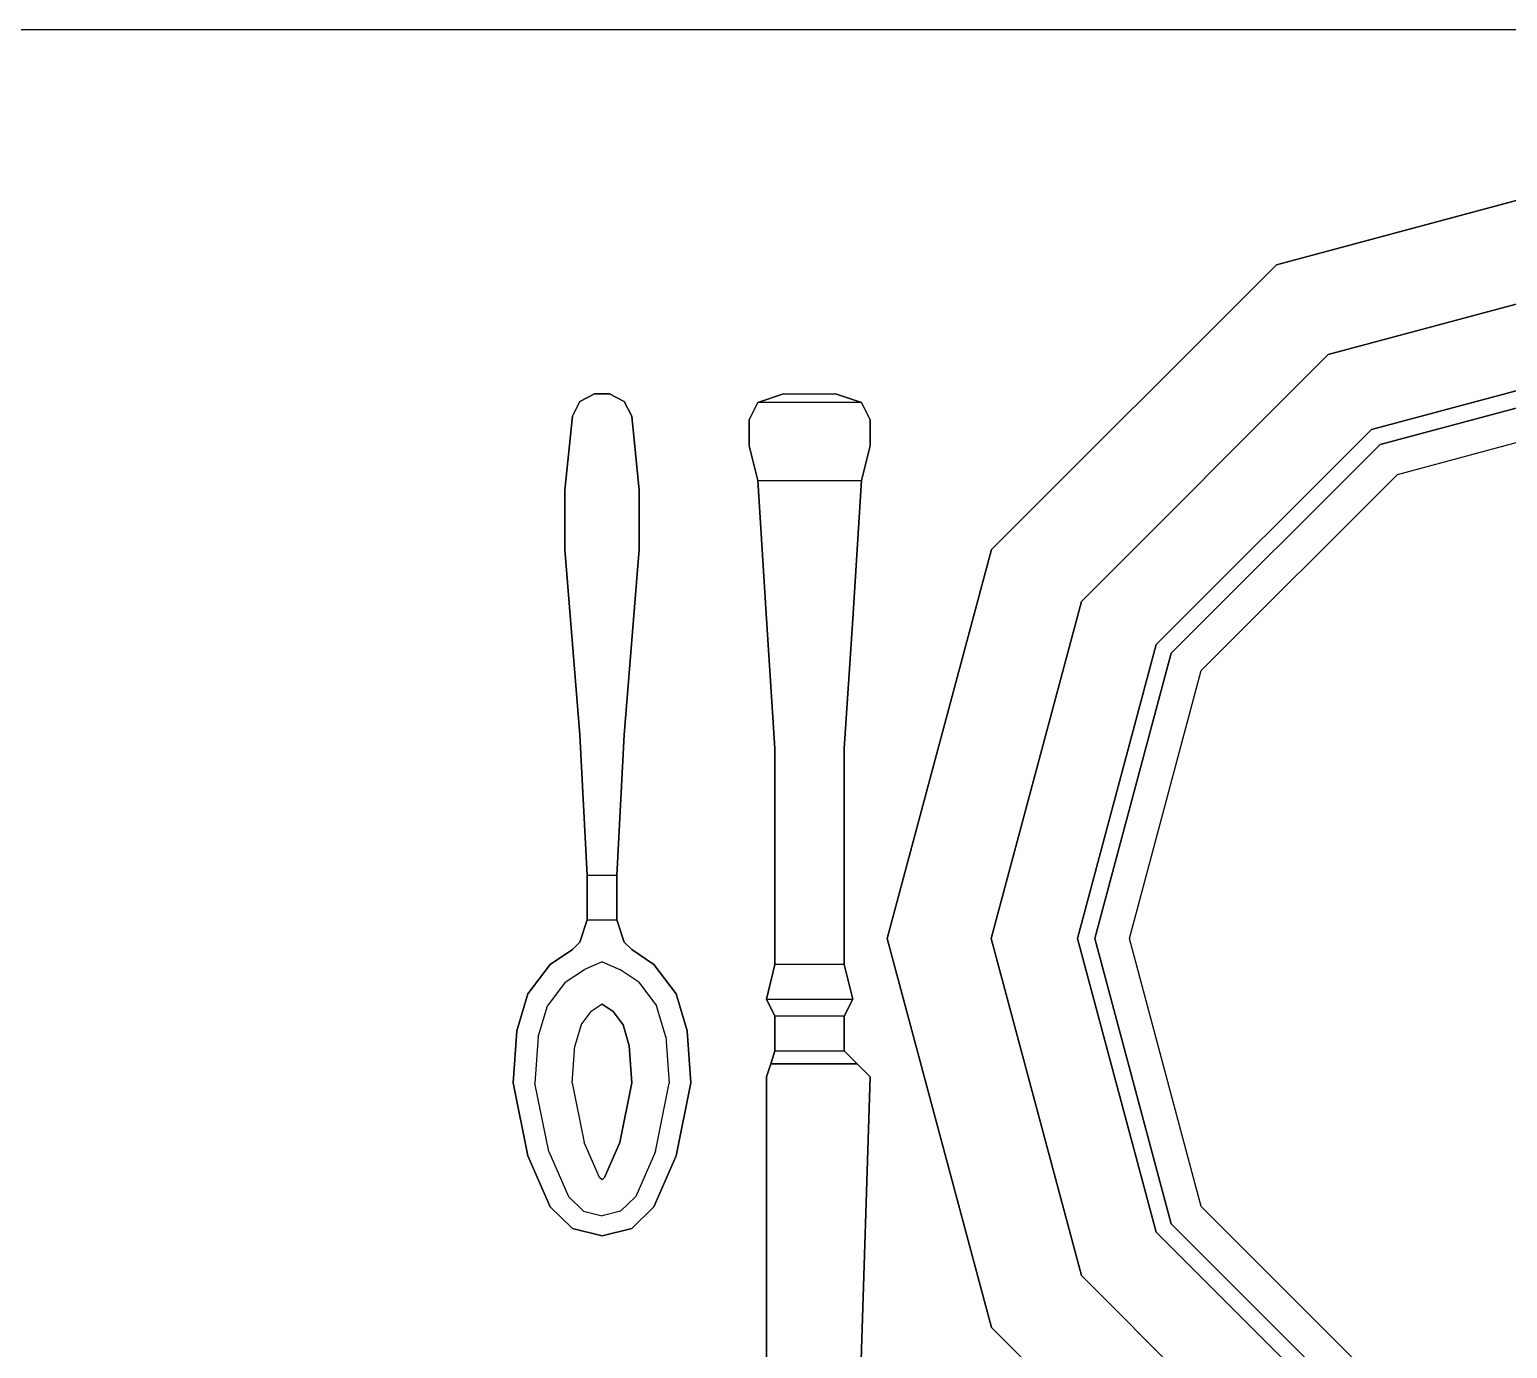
# Model space of a CAD drawing. Extents: x 15.9 to 33.1, y 12.3 to 21.3.
# Drawn here: x 23.0694 to 23.3325, y 14.5061 to 14.741 of the extents above; entities that cross this region are included whole.
import ezdxf

# ---------------------------------------------------------------- set-up
doc = ezdxf.new("R2010")
doc.units = 0
doc.header["$LTSCALE"] = 0.5
doc.header["$MEASUREMENT"] = 0
doc.layers.get('0').update_dxf_attribs({"linetype": 'CONTINUOUS'})

# ---------------------------------------------------------------- blocks, each defined once
blk = doc.blocks.new('A$C403C54AD')
blk.add_line((0.83575, 1.53256, -0.0006), (1.99923, 1.53256, -0.0006))
at = {"linetype": 'ByBlock', "invisible_edges": 5}
for points in [[(1.72651, 1.50922, -0.02349), (1.72651, 1.49075, -0.02349), (1.66648, 1.47466, -0.02349), (1.65725, 1.49066, -0.02349)], [(1.72651, 1.47535, -0.03734), (1.72651, 1.50922, -0.02811), (1.65725, 1.49066, -0.02811), (1.67418, 1.46133, -0.03734)], [(1.65725, 1.49066, -0.02349), (1.66648, 1.47466, -0.02349), (1.62254, 1.43072, -0.02349), (1.60654, 1.43995, -0.02349)], [(1.67418, 1.46133, -0.03734), (1.65725, 1.49066, -0.02811), (1.60654, 1.43995, -0.02811), (1.63587, 1.42302, -0.03734)], [(1.72651, 1.49075, -0.02349), (1.72651, 1.47228, -0.02965), (1.67572, 1.45867, -0.02965), (1.66648, 1.47466, -0.02349)], [(1.66648, 1.47466, -0.02349), (1.67572, 1.45867, -0.02965), (1.63853, 1.42148, -0.02965), (1.62254, 1.43072, -0.02349)], [(1.72651, 1.46612, -0.04658), (1.72651, 1.47535, -0.03734), (1.67418, 1.46133, -0.03734), (1.6788, 1.45333, -0.04658)], [(1.72651, 1.47228, -0.02965), (1.72651, 1.37069, -0.02965), (1.72651, 1.37069, -0.02965), (1.67572, 1.45867, -0.02965)], [(1.6788, 1.45333, -0.04658), (1.67418, 1.46133, -0.03734), (1.63587, 1.42302, -0.03734), (1.64387, 1.4184, -0.04658)], [(1.67572, 1.45867, -0.02965), (1.72651, 1.37069, -0.02965), (1.72651, 1.37069, -0.02965), (1.63853, 1.42148, -0.02965)], [(1.60654, 1.43995, -0.02349), (1.62254, 1.43072, -0.02349), (1.60645, 1.37069, -0.02349), (1.58798, 1.37069, -0.02349)], [(1.63587, 1.42302, -0.03734), (1.60654, 1.43995, -0.02811), (1.58798, 1.37069, -0.02811), (1.62185, 1.37069, -0.03734)], [(1.62254, 1.43072, -0.02349), (1.63853, 1.42148, -0.02965), (1.62492, 1.37069, -0.02965), (1.60645, 1.37069, -0.02349)], [(1.64387, 1.4184, -0.04658), (1.63587, 1.42302, -0.03734), (1.62185, 1.37069, -0.03734), (1.63108, 1.37069, -0.04658)], [(1.63853, 1.42148, -0.02965), (1.72651, 1.37069, -0.02965), (1.72651, 1.37069, -0.02965), (1.62492, 1.37069, -0.02965)], [(1.58798, 1.37069, -0.02349), (1.60645, 1.37069, -0.02349), (1.62254, 1.31066, -0.02349), (1.60654, 1.30143, -0.02349)], [(1.62185, 1.37069, -0.03734), (1.58798, 1.37069, -0.02811), (1.60654, 1.30143, -0.02811), (1.63587, 1.31836, -0.03734)], [(1.60645, 1.37069, -0.02349), (1.62492, 1.37069, -0.02965), (1.63853, 1.3199, -0.02965), (1.62254, 1.31066, -0.02349)], [(1.63108, 1.37069, -0.04658), (1.62185, 1.37069, -0.03734), (1.63587, 1.31836, -0.03734), (1.64387, 1.32297, -0.04658)], [(1.62492, 1.37069, -0.02965), (1.72651, 1.37069, -0.02965), (1.72651, 1.37069, -0.02965), (1.63853, 1.3199, -0.02965)], [(1.63853, 1.3199, -0.02965), (1.72651, 1.37069, -0.02965), (1.72651, 1.37069, -0.02965), (1.67572, 1.28271, -0.02965)], [(1.67572, 1.28271, -0.02965), (1.72651, 1.37069, -0.02965), (1.72651, 1.37069, -0.02965), (1.72651, 1.2691, -0.02965)], [(1.64387, 1.32297, -0.04658), (1.63587, 1.31836, -0.03734), (1.67418, 1.28005, -0.03734), (1.6788, 1.28804, -0.04658)], [(1.63587, 1.31836, -0.03734), (1.60654, 1.30143, -0.02811), (1.65725, 1.25072, -0.02811), (1.67418, 1.28005, -0.03734)], [(1.62254, 1.31066, -0.02349), (1.63853, 1.3199, -0.02965), (1.67572, 1.28271, -0.02965), (1.66648, 1.26672, -0.02349)], [(1.60654, 1.30143, -0.02349), (1.62254, 1.31066, -0.02349), (1.66648, 1.26672, -0.02349), (1.65725, 1.25072, -0.02349)]]:
    blk.add_3dface(points, dxfattribs=at)
at = {"linetype": 'ByBlock'}
for points in [[(1.72651, 1.50922, -0.02811), (1.72651, 1.50922, -0.02349), (1.65725, 1.49066, -0.02349), (1.65725, 1.49066, -0.02811)], [(1.65725, 1.49066, -0.02811), (1.65725, 1.49066, -0.02349), (1.60654, 1.43995, -0.02349), (1.60654, 1.43995, -0.02811)], [(1.60654, 1.43995, -0.02811), (1.60654, 1.43995, -0.02349), (1.58798, 1.37069, -0.02349), (1.58798, 1.37069, -0.02811)], [(1.58798, 1.37069, -0.02811), (1.58798, 1.37069, -0.02349), (1.60654, 1.30143, -0.02349), (1.60654, 1.30143, -0.02811)], [(1.60654, 1.30143, -0.02811), (1.60654, 1.30143, -0.02349), (1.65725, 1.25072, -0.02349), (1.65725, 1.25072, -0.02811)]]:
    blk.add_3dface(points, dxfattribs=at)
for points, invisible_edges in [([(1.53323, 1.46634, -0.04237), (1.54115, 1.46634, -0.04237), (1.54247, 1.4637, -0.04257), (1.53191, 1.4637, -0.04257)], 5), ([(1.53323, 1.46634, -0.04634), (1.54115, 1.46634, -0.04634), (1.54247, 1.4637, -0.04655), (1.53191, 1.4637, -0.04655)], 5), ([(1.53851, 1.46766, -0.04251), (1.53587, 1.46766, -0.04251), (1.53323, 1.46634, -0.04237), (1.54115, 1.46634, -0.04237)], 4), ([(1.53851, 1.46766, -0.04605), (1.53587, 1.46766, -0.04605), (1.53323, 1.46634, -0.04634), (1.54115, 1.46634, -0.04634)], 4), ([(1.56336, 1.46304, -0.03581), (1.58491, 1.46304, -0.03581), (1.58337, 1.46612, -0.03734), (1.5649, 1.46612, -0.03734)], 1), ([(1.56336, 1.46304, -0.04504), (1.58491, 1.46304, -0.04504), (1.58337, 1.46612, -0.0435), (1.5649, 1.46612, -0.0435)], 1), ([(1.54247, 1.4637, -0.04257), (1.53191, 1.4637, -0.04257), (1.53059, 1.45051, -0.0426), (1.54379, 1.45051, -0.0426)], 5), ([(1.54247, 1.4637, -0.04655), (1.53191, 1.4637, -0.04655), (1.53059, 1.45051, -0.04658), (1.54379, 1.45051, -0.04658)], 5), ([(1.58491, 1.45842, -0.03427), (1.56336, 1.45842, -0.03427), (1.56336, 1.46304, -0.03581), (1.58491, 1.46304, -0.03581)], 5), ([(1.58491, 1.45842, -0.04658), (1.56336, 1.45842, -0.04658), (1.56336, 1.46304, -0.04504), (1.58491, 1.46304, -0.04504)], 5), ([(1.5649, 1.45227, -0.03581), (1.58337, 1.45227, -0.03581), (1.58491, 1.45842, -0.03427), (1.56336, 1.45842, -0.03427)], 4), ([(1.5649, 1.45227, -0.04504), (1.58337, 1.45227, -0.04504), (1.58491, 1.45842, -0.04658), (1.56336, 1.45842, -0.04658)], 4), ([(1.53059, 1.45051, -0.0426), (1.54379, 1.45051, -0.0426), (1.54379, 1.43995, -0.04232), (1.53059, 1.43995, -0.04232)], 5), ([(1.53059, 1.45051, -0.04658), (1.54379, 1.45051, -0.04658), (1.54379, 1.43995, -0.0463), (1.53059, 1.43995, -0.0463)], 5), ([(1.58183, 1.42764, -0.03427), (1.56644, 1.42764, -0.03427), (1.5649, 1.45227, -0.03581), (1.58337, 1.45227, -0.03581)], 1), ([(1.58183, 1.42764, -0.04658), (1.56644, 1.42764, -0.04658), (1.5649, 1.45227, -0.04504), (1.58337, 1.45227, -0.04504)], 1), ([(1.54379, 1.43995, -0.0463), (1.53059, 1.43995, -0.0463), (1.53323, 1.40697, -0.04292), (1.54115, 1.40697, -0.04292)], 5), ([(1.53059, 1.43995, -0.0463), (1.53059, 1.43995, -0.04232), (1.53323, 1.40697, -0.04028), (1.53323, 1.40697, -0.04292)], 4), ([(1.54379, 1.43995, -0.04232), (1.53059, 1.43995, -0.04232), (1.53323, 1.40697, -0.04028), (1.54115, 1.40697, -0.04028)], 5), ([(1.54115, 1.40697, -0.04292), (1.54115, 1.40697, -0.04028), (1.54379, 1.43995, -0.04232), (1.54379, 1.43995, -0.0463)], 1), ([(1.56797, 1.40455, -0.03427), (1.58029, 1.40455, -0.03427), (1.58183, 1.42764, -0.03427), (1.56644, 1.42764, -0.03427)], 5), ([(1.56797, 1.40455, -0.04658), (1.58029, 1.40455, -0.04658), (1.58183, 1.42764, -0.04658), (1.56644, 1.42764, -0.04658)], 5), ([(1.53323, 1.40697, -0.04028), (1.54115, 1.40697, -0.04028), (1.53983, 1.3819, -0.03779), (1.53455, 1.3819, -0.03779)], 1), ([(1.53323, 1.40697, -0.04028), (1.53323, 1.40697, -0.04292), (1.53455, 1.3819, -0.04001), (1.53455, 1.3819, -0.03779)], 5), ([(1.53323, 1.40697, -0.04292), (1.54115, 1.40697, -0.04292), (1.53983, 1.3819, -0.04001), (1.53455, 1.3819, -0.04001)], 1), ([(1.53983, 1.3819, -0.03779), (1.53983, 1.3819, -0.04001), (1.54115, 1.40697, -0.04292), (1.54115, 1.40697, -0.04028)], 5), ([(1.58029, 1.36607, -0.03581), (1.56797, 1.36607, -0.03581), (1.56797, 1.40455, -0.03427), (1.58029, 1.40455, -0.03427)], 4), ([(1.58029, 1.36607, -0.04504), (1.56797, 1.36607, -0.04504), (1.56797, 1.40455, -0.04658), (1.58029, 1.40455, -0.04658)], 4), ([(1.53455, 1.3819, -0.04001), (1.53455, 1.3819, -0.03779), (1.53455, 1.37399, -0.03842), (1.53455, 1.37399, -0.04064)], 5), ([(1.53983, 1.37399, -0.04064), (1.53983, 1.37399, -0.03842), (1.53983, 1.3819, -0.03779), (1.53983, 1.3819, -0.04001)], 5), ([(1.53455, 1.37399, -0.03842), (1.53983, 1.37399, -0.03842), (1.54115, 1.37003, -0.04027), (1.53323, 1.37003, -0.04027)], 4), ([(1.53455, 1.37399, -0.03842), (1.53455, 1.37399, -0.04064), (1.53323, 1.37003, -0.04236), (1.53323, 1.37003, -0.04027)], 5), ([(1.53455, 1.37399, -0.04064), (1.53983, 1.37399, -0.04064), (1.54115, 1.37003, -0.04236), (1.53323, 1.37003, -0.04236)], 4), ([(1.53983, 1.37399, -0.04064), (1.53983, 1.37399, -0.03842), (1.54115, 1.37003, -0.04027), (1.54115, 1.37003, -0.04236)], 5), ([(1.53405, 1.36518, -0.04424), (1.53191, 1.3687, -0.04315), (1.52796, 1.36608, -0.04195), (1.53064, 1.36289, -0.04423)], 5), ([(1.53405, 1.36518, -0.04292), (1.53191, 1.3687, -0.041), (1.52796, 1.36608, -0.04063), (1.53064, 1.36289, -0.04291)], 5), ([(1.54115, 1.37003, -0.04027), (1.53323, 1.37003, -0.04027), (1.53191, 1.3687, -0.041), (1.54247, 1.3687, -0.041)], 5), ([(1.54115, 1.37003, -0.04236), (1.53323, 1.37003, -0.04236), (1.53191, 1.3687, -0.04315), (1.54247, 1.3687, -0.04315)], 5), ([(1.53323, 1.37003, -0.04236), (1.53323, 1.37003, -0.04027), (1.53191, 1.3687, -0.041), (1.53191, 1.3687, -0.04315)], 1), ([(1.53191, 1.3687, -0.04315), (1.53719, 1.3687, -0.04315), (1.53719, 1.36654, -0.04406), (1.53405, 1.36518, -0.04424)], 11), ([(1.53191, 1.3687, -0.041), (1.53719, 1.3687, -0.041), (1.53719, 1.36654, -0.04274), (1.53405, 1.36518, -0.04292)], 11), ([(1.54247, 1.3687, -0.04315), (1.53719, 1.3687, -0.04315), (1.53719, 1.36654, -0.04406), (1.54033, 1.36518, -0.04424)], 11), ([(1.54247, 1.3687, -0.041), (1.53719, 1.3687, -0.041), (1.53719, 1.36654, -0.04274), (1.54033, 1.36518, -0.04292)], 11), ([(1.54033, 1.36518, -0.04292), (1.54247, 1.3687, -0.041), (1.54643, 1.36608, -0.04063), (1.54374, 1.36289, -0.04291)], 5), ([(1.54115, 1.37003, -0.04027), (1.54115, 1.37003, -0.04236), (1.54247, 1.3687, -0.04315), (1.54247, 1.3687, -0.041)], 1), ([(1.52796, 1.36608, -0.04195), (1.53064, 1.36289, -0.04423), (1.52749, 1.35867, -0.04406), (1.524, 1.36082, -0.04147)], 5), ([(1.52796, 1.36608, -0.04063), (1.53064, 1.36289, -0.04291), (1.52749, 1.35867, -0.04274), (1.524, 1.36082, -0.04015)], 5), ([(1.53405, 1.36518, -0.04424), (1.53719, 1.35902, -0.04627), (1.53719, 1.35902, -0.04627), (1.53719, 1.36654, -0.04406)], 5), ([(1.53405, 1.36518, -0.04292), (1.53719, 1.35902, -0.04495), (1.53719, 1.35902, -0.04495), (1.53719, 1.36654, -0.04274)], 5), ([(1.54033, 1.36518, -0.04424), (1.53719, 1.35902, -0.04627), (1.53719, 1.35902, -0.04627), (1.53719, 1.36654, -0.04406)], 5), ([(1.54033, 1.36518, -0.04292), (1.53719, 1.35902, -0.04495), (1.53719, 1.35902, -0.04495), (1.53719, 1.36654, -0.04274)], 5), ([(1.54643, 1.36608, -0.04195), (1.54374, 1.36289, -0.04423), (1.54689, 1.35867, -0.04406), (1.55038, 1.36082, -0.04147)], 5), ([(1.54643, 1.36608, -0.04063), (1.54374, 1.36289, -0.04291), (1.54689, 1.35867, -0.04274), (1.55038, 1.36082, -0.04015)], 5), ([(1.53523, 1.35767, -0.04647), (1.53064, 1.36289, -0.04423), (1.53405, 1.36518, -0.04424), (1.53719, 1.35902, -0.04627)], 5), ([(1.53523, 1.35767, -0.04515), (1.53064, 1.36289, -0.04291), (1.53405, 1.36518, -0.04292), (1.53719, 1.35902, -0.04495)], 5), ([(1.53915, 1.35767, -0.04647), (1.54374, 1.36289, -0.04423), (1.54033, 1.36518, -0.04424), (1.53719, 1.35902, -0.04627)], 5), ([(1.53915, 1.35767, -0.04515), (1.54374, 1.36289, -0.04291), (1.54033, 1.36518, -0.04292), (1.53719, 1.35902, -0.04495)], 5), ([(1.52749, 1.35867, -0.04274), (1.524, 1.36082, -0.04015), (1.52202, 1.35422, -0.03974), (1.52583, 1.35316, -0.04222)], 5), ([(1.52749, 1.35867, -0.04406), (1.524, 1.36082, -0.04147), (1.52202, 1.35422, -0.04106), (1.52583, 1.35316, -0.04354)], 5), ([(1.52749, 1.35867, -0.04406), (1.53346, 1.3553, -0.04638), (1.53523, 1.35767, -0.04647), (1.53064, 1.36289, -0.04423)], 5), ([(1.52749, 1.35867, -0.04274), (1.53346, 1.3553, -0.04506), (1.53523, 1.35767, -0.04515), (1.53064, 1.36289, -0.04291)], 5), ([(1.54689, 1.35867, -0.04406), (1.54092, 1.3553, -0.04638), (1.53915, 1.35767, -0.04647), (1.54374, 1.36289, -0.04423)], 5), ([(1.54689, 1.35867, -0.04274), (1.54092, 1.3553, -0.04506), (1.53915, 1.35767, -0.04515), (1.54374, 1.36289, -0.04291)], 5), ([(1.54689, 1.35867, -0.04274), (1.55038, 1.36082, -0.04015), (1.55236, 1.35422, -0.03974), (1.54855, 1.35316, -0.04222)], 5), ([(1.54689, 1.35867, -0.04406), (1.55038, 1.36082, -0.04147), (1.55236, 1.35422, -0.04106), (1.54855, 1.35316, -0.04354)], 5), ([(1.53234, 1.35158, -0.04614), (1.52583, 1.35316, -0.04354), (1.52749, 1.35867, -0.04406), (1.53346, 1.3553, -0.04638)], 5), ([(1.53234, 1.35158, -0.04482), (1.52583, 1.35316, -0.04222), (1.52749, 1.35867, -0.04274), (1.53346, 1.3553, -0.04506)], 5), ([(1.53523, 1.35767, -0.04647), (1.53915, 1.35767, -0.04647), (1.53719, 1.35902, -0.04627)], 1), ([(1.53523, 1.35767, -0.04515), (1.53915, 1.35767, -0.04515), (1.53719, 1.35902, -0.04495)], 1), ([(1.54204, 1.35158, -0.04482), (1.54855, 1.35316, -0.04222), (1.54689, 1.35867, -0.04274), (1.54092, 1.3553, -0.04506)], 5), ([(1.53234, 1.35158, -0.04614), (1.54204, 1.35158, -0.04614), (1.54092, 1.3553, -0.04638), (1.53346, 1.3553, -0.04638)], 5), ([(1.53234, 1.35158, -0.04482), (1.54204, 1.35158, -0.04482), (1.54092, 1.3553, -0.04506), (1.53346, 1.3553, -0.04506)], 5), ([(1.54092, 1.3553, -0.04638), (1.53346, 1.3553, -0.04638), (1.53523, 1.35767, -0.04647), (1.53915, 1.35767, -0.04647)], 5), ([(1.54092, 1.3553, -0.04506), (1.53346, 1.3553, -0.04506), (1.53523, 1.35767, -0.04515), (1.53915, 1.35767, -0.04515)], 5), ([(1.56797, 1.35684, -0.04504), (1.56797, 1.35684, -0.03581), (1.56797, 1.35068, -0.03581), (1.56797, 1.35068, -0.04504)], 4), ([(1.58029, 1.35068, -0.04504), (1.58029, 1.35068, -0.03581), (1.58029, 1.35684, -0.03581), (1.58029, 1.35684, -0.04504)], 1), ([(1.52202, 1.35422, -0.03974), (1.52583, 1.35316, -0.04222), (1.52524, 1.34491, -0.04133), (1.52136, 1.34501, -0.03888)], 5), ([(1.52202, 1.35422, -0.04106), (1.52583, 1.35316, -0.04354), (1.52524, 1.34491, -0.04265), (1.52136, 1.34501, -0.0402)], 5), ([(1.52524, 1.34491, -0.04265), (1.53187, 1.34497, -0.0452), (1.53234, 1.35158, -0.04614), (1.52583, 1.35316, -0.04354)], 5), ([(1.52524, 1.34491, -0.04133), (1.53187, 1.34497, -0.04388), (1.53234, 1.35158, -0.04482), (1.52583, 1.35316, -0.04222)], 5), ([(1.54914, 1.34491, -0.04265), (1.54252, 1.34497, -0.0452), (1.54204, 1.35158, -0.04614), (1.54855, 1.35316, -0.04354)], 5), ([(1.54914, 1.34491, -0.04133), (1.54252, 1.34497, -0.04388), (1.54204, 1.35158, -0.04482), (1.54855, 1.35316, -0.04222)], 5), ([(1.55236, 1.35422, -0.03974), (1.54855, 1.35316, -0.04222), (1.54914, 1.34491, -0.04133), (1.55302, 1.34501, -0.03888)], 5), ([(1.55236, 1.35422, -0.04106), (1.54855, 1.35316, -0.04354), (1.54914, 1.34491, -0.04265), (1.55302, 1.34501, -0.0402)], 5), ([(1.54252, 1.34497, -0.0452), (1.53187, 1.34497, -0.0452), (1.53234, 1.35158, -0.04614), (1.54204, 1.35158, -0.04614)], 5), ([(1.54252, 1.34497, -0.04388), (1.53187, 1.34497, -0.04388), (1.53234, 1.35158, -0.04482), (1.54204, 1.35158, -0.04482)], 5), ([(1.56797, 1.35068, -0.03581), (1.56797, 1.35068, -0.04504), (1.56721, 1.34837, -0.04196), (1.56721, 1.34837, -0.03888)], 5), ([(1.5826, 1.34837, -0.03888), (1.5826, 1.34837, -0.04196), (1.58029, 1.35068, -0.04504), (1.58029, 1.35068, -0.03581)], 5), ([(1.58491, 1.34606, -0.03965), (1.56644, 1.34606, -0.03965), (1.56721, 1.34837, -0.03888), (1.5826, 1.34837, -0.03888)], 1), ([(1.58491, 1.34606, -0.04119), (1.56644, 1.34606, -0.04119), (1.56721, 1.34837, -0.04196), (1.5826, 1.34837, -0.04196)], 1), ([(1.56721, 1.34837, -0.04196), (1.56721, 1.34837, -0.03888), (1.56644, 1.34606, -0.03965), (1.56644, 1.34606, -0.04119)], 5), ([(1.58491, 1.34606, -0.04119), (1.58491, 1.34606, -0.03965), (1.5826, 1.34837, -0.03888), (1.5826, 1.34837, -0.04196)], 5), ([(1.52524, 1.34491, -0.04265), (1.52136, 1.34501, -0.0402), (1.524, 1.33198, -0.03816), (1.5277, 1.33278, -0.04067)], 5), ([(1.52524, 1.34491, -0.04133), (1.52136, 1.34501, -0.03888), (1.524, 1.33198, -0.03684), (1.5277, 1.33278, -0.03935)], 5), ([(1.53402, 1.33436, -0.04216), (1.5277, 1.33278, -0.03935), (1.52524, 1.34491, -0.04133), (1.53187, 1.34497, -0.04388)], 5), ([(1.53402, 1.33436, -0.04348), (1.5277, 1.33278, -0.04067), (1.52524, 1.34491, -0.04265), (1.53187, 1.34497, -0.0452)], 5), ([(1.53402, 1.33436, -0.04216), (1.54037, 1.33436, -0.04216), (1.54252, 1.34497, -0.04388), (1.53187, 1.34497, -0.04388)], 5), ([(1.53402, 1.33436, -0.04348), (1.54037, 1.33436, -0.04348), (1.54252, 1.34497, -0.0452), (1.53187, 1.34497, -0.0452)], 5), ([(1.54037, 1.33436, -0.04216), (1.54668, 1.33278, -0.03935), (1.54914, 1.34491, -0.04133), (1.54252, 1.34497, -0.04388)], 5), ([(1.54037, 1.33436, -0.04348), (1.54668, 1.33278, -0.04067), (1.54914, 1.34491, -0.04265), (1.54252, 1.34497, -0.0452)], 5), ([(1.54914, 1.34491, -0.04265), (1.55302, 1.34501, -0.0402), (1.55038, 1.33198, -0.03816), (1.54668, 1.33278, -0.04067)], 5), ([(1.54914, 1.34491, -0.04133), (1.55302, 1.34501, -0.03888), (1.55038, 1.33198, -0.03684), (1.54668, 1.33278, -0.03935)], 5), ([(1.56644, 1.28757, -0.03965), (1.58183, 1.24909, -0.03965), (1.58491, 1.34606, -0.03965), (1.56644, 1.34606, -0.03965)], 5), ([(1.56644, 1.28757, -0.04119), (1.58183, 1.24909, -0.04119), (1.58491, 1.34606, -0.04119), (1.56644, 1.34606, -0.04119)], 5), ([(1.56644, 1.34606, -0.03965), (1.56644, 1.34606, -0.04119), (1.56644, 1.28757, -0.04119), (1.56644, 1.28757, -0.03965)], 5), ([(1.58183, 1.24909, -0.04119), (1.58183, 1.24909, -0.03965), (1.58491, 1.34606, -0.03965), (1.58491, 1.34606, -0.04119)], 5), ([(1.53121, 1.32476, -0.03896), (1.53675, 1.32814, -0.04186), (1.53402, 1.33436, -0.04348), (1.5277, 1.33278, -0.04067)], 5), ([(1.53121, 1.32476, -0.03764), (1.53675, 1.32814, -0.04054), (1.53402, 1.33436, -0.04216), (1.5277, 1.33278, -0.03935)], 5), ([(1.53763, 1.32814, -0.04186), (1.53675, 1.32814, -0.04186), (1.53402, 1.33436, -0.04348), (1.54037, 1.33436, -0.04348)], 5), ([(1.53763, 1.32814, -0.04054), (1.53675, 1.32814, -0.04054), (1.53402, 1.33436, -0.04216), (1.54037, 1.33436, -0.04216)], 5), ([(1.54318, 1.32476, -0.03896), (1.53763, 1.32814, -0.04186), (1.54037, 1.33436, -0.04348), (1.54668, 1.33278, -0.04067)], 5), ([(1.54318, 1.32476, -0.03764), (1.53763, 1.32814, -0.04054), (1.54037, 1.33436, -0.04216), (1.54668, 1.33278, -0.03935)], 5), ([(1.524, 1.33198, -0.03816), (1.5277, 1.33278, -0.04067), (1.53121, 1.32476, -0.03896), (1.52796, 1.32291, -0.03632)], 5), ([(1.524, 1.33198, -0.03684), (1.5277, 1.33278, -0.03935), (1.53121, 1.32476, -0.03764), (1.52796, 1.32291, -0.035)], 5), ([(1.55038, 1.33198, -0.03816), (1.54668, 1.33278, -0.04067), (1.54318, 1.32476, -0.03896), (1.54643, 1.32291, -0.03632)], 5), ([(1.55038, 1.33198, -0.03684), (1.54668, 1.33278, -0.03935), (1.54318, 1.32476, -0.03764), (1.54643, 1.32291, -0.035)], 5), ([(1.53675, 1.32814, -0.04054), (1.53388, 1.32213, -0.03709), (1.53121, 1.32476, -0.03764), (1.53675, 1.32814, -0.04054)], 5), ([(1.53675, 1.32814, -0.04186), (1.53388, 1.32213, -0.03841), (1.53121, 1.32476, -0.03896), (1.53675, 1.32814, -0.04186)], 5), ([(1.53719, 1.32132, -0.0369), (1.53719, 1.32772, -0.0404), (1.53675, 1.32814, -0.04054), (1.53388, 1.32213, -0.03709)], 5), ([(1.53719, 1.32132, -0.03822), (1.53719, 1.32772, -0.04172), (1.53675, 1.32814, -0.04186), (1.53388, 1.32213, -0.03841)], 5), ([(1.53719, 1.32772, -0.0404), (1.53675, 1.32814, -0.04054), (1.53763, 1.32814, -0.04054), (1.53719, 1.32772, -0.0404)], 2), ([(1.53719, 1.32772, -0.04172), (1.53675, 1.32814, -0.04186), (1.53763, 1.32814, -0.04186), (1.53719, 1.32772, -0.04172)], 2), ([(1.53719, 1.32132, -0.0369), (1.53719, 1.32772, -0.0404), (1.53763, 1.32814, -0.04054), (1.5405, 1.32213, -0.03709)], 5), ([(1.53719, 1.32132, -0.03822), (1.53719, 1.32772, -0.04172), (1.53763, 1.32814, -0.04186), (1.5405, 1.32213, -0.03841)], 5), ([(1.53763, 1.32814, -0.04054), (1.5405, 1.32213, -0.03709), (1.54318, 1.32476, -0.03764), (1.53763, 1.32814, -0.04054)], 5), ([(1.53763, 1.32814, -0.04186), (1.5405, 1.32213, -0.03841), (1.54318, 1.32476, -0.03896), (1.53763, 1.32814, -0.04186)], 5), ([(1.53121, 1.32476, -0.03896), (1.52796, 1.32291, -0.03632), (1.53191, 1.31907, -0.03523), (1.53388, 1.32213, -0.03841)], 5), ([(1.53121, 1.32476, -0.03764), (1.52796, 1.32291, -0.035), (1.53191, 1.31907, -0.03391), (1.53388, 1.32213, -0.03709)], 5), ([(1.54318, 1.32476, -0.03896), (1.54643, 1.32291, -0.03632), (1.54247, 1.31907, -0.03523), (1.5405, 1.32213, -0.03841)], 5), ([(1.54318, 1.32476, -0.03764), (1.54643, 1.32291, -0.035), (1.54247, 1.31907, -0.03391), (1.5405, 1.32213, -0.03709)], 5), ([(1.53191, 1.31907, -0.03523), (1.53388, 1.32213, -0.03841), (1.53719, 1.32132, -0.03822), (1.53719, 1.31776, -0.03505)], 5), ([(1.53191, 1.31907, -0.03391), (1.53388, 1.32213, -0.03709), (1.53719, 1.32132, -0.0369), (1.53719, 1.31776, -0.03373)], 5), ([(1.54247, 1.31907, -0.03523), (1.5405, 1.32213, -0.03841), (1.53719, 1.32132, -0.03822), (1.53719, 1.31776, -0.03505)], 5), ([(1.54247, 1.31907, -0.03391), (1.5405, 1.32213, -0.03709), (1.53719, 1.32132, -0.0369), (1.53719, 1.31776, -0.03373)], 5)]:
    blk.add_3dface(points, dxfattribs=dict(invisible_edges=invisible_edges))
for points in [[(1.53323, 1.46634, -0.04237), (1.53323, 1.46634, -0.04634), (1.53191, 1.4637, -0.04655), (1.53191, 1.4637, -0.04257)], [(1.53587, 1.46766, -0.04605), (1.53587, 1.46766, -0.04251), (1.53323, 1.46634, -0.04237), (1.53323, 1.46634, -0.04634)], [(1.53851, 1.46766, -0.04251), (1.53851, 1.46766, -0.04605), (1.53587, 1.46766, -0.04605), (1.53587, 1.46766, -0.04251)], [(1.54115, 1.46634, -0.04634), (1.54115, 1.46634, -0.04237), (1.53851, 1.46766, -0.04251), (1.53851, 1.46766, -0.04605)], [(1.54247, 1.4637, -0.04257), (1.54247, 1.4637, -0.04655), (1.54115, 1.46634, -0.04634), (1.54115, 1.46634, -0.04237)], [(1.5649, 1.46612, -0.03734), (1.5649, 1.46612, -0.0435), (1.56336, 1.46304, -0.04504), (1.56336, 1.46304, -0.03581)], [(1.58337, 1.46612, -0.03734), (1.5649, 1.46612, -0.03734), (1.56951, 1.46766, -0.04042), (1.57875, 1.46766, -0.04042)], [(1.56951, 1.46766, -0.04042), (1.56951, 1.46766, -0.04042), (1.5649, 1.46612, -0.03734), (1.5649, 1.46612, -0.0435)], [(1.58337, 1.46612, -0.0435), (1.5649, 1.46612, -0.0435), (1.56951, 1.46766, -0.04042), (1.57875, 1.46766, -0.04042)], [(1.58337, 1.46612, -0.03734), (1.58337, 1.46612, -0.0435), (1.57875, 1.46766, -0.04042)], [(1.58491, 1.46304, -0.04504), (1.58491, 1.46304, -0.03581), (1.58337, 1.46612, -0.03734), (1.58337, 1.46612, -0.0435)], [(1.53191, 1.4637, -0.04655), (1.53191, 1.4637, -0.04257), (1.53059, 1.45051, -0.0426), (1.53059, 1.45051, -0.04658)], [(1.54379, 1.45051, -0.04658), (1.54379, 1.45051, -0.0426), (1.54247, 1.4637, -0.04257), (1.54247, 1.4637, -0.04655)], [(1.56336, 1.46304, -0.03581), (1.56336, 1.46304, -0.04504), (1.56336, 1.45842, -0.04658), (1.56336, 1.45842, -0.03427)], [(1.58491, 1.45842, -0.03427), (1.58491, 1.45842, -0.04658), (1.58491, 1.46304, -0.04504), (1.58491, 1.46304, -0.03581)], [(1.56336, 1.45842, -0.04658), (1.56336, 1.45842, -0.03427), (1.5649, 1.45227, -0.03581), (1.5649, 1.45227, -0.04504)], [(1.58337, 1.45227, -0.04504), (1.58337, 1.45227, -0.03581), (1.58491, 1.45842, -0.03427), (1.58491, 1.45842, -0.04658)], [(1.53059, 1.45051, -0.0426), (1.53059, 1.45051, -0.04658), (1.53059, 1.43995, -0.0463), (1.53059, 1.43995, -0.04232)], [(1.54379, 1.43995, -0.04232), (1.54379, 1.43995, -0.0463), (1.54379, 1.45051, -0.04658), (1.54379, 1.45051, -0.0426)], [(1.5649, 1.45227, -0.03581), (1.5649, 1.45227, -0.04504), (1.56644, 1.42764, -0.04658), (1.56644, 1.42764, -0.03427)], [(1.58183, 1.42764, -0.03427), (1.58183, 1.42764, -0.04658), (1.58337, 1.45227, -0.04504), (1.58337, 1.45227, -0.03581)], [(1.56644, 1.42764, -0.04658), (1.56644, 1.42764, -0.03427), (1.56797, 1.40455, -0.03427), (1.56797, 1.40455, -0.04658)], [(1.58029, 1.40455, -0.04658), (1.58029, 1.40455, -0.03427), (1.58183, 1.42764, -0.03427), (1.58183, 1.42764, -0.04658)], [(1.56797, 1.40455, -0.03427), (1.56797, 1.40455, -0.04658), (1.56797, 1.36607, -0.04504), (1.56797, 1.36607, -0.03581)], [(1.58029, 1.36607, -0.03581), (1.58029, 1.36607, -0.04504), (1.58029, 1.40455, -0.04658), (1.58029, 1.40455, -0.03427)], [(1.53983, 1.3819, -0.04001), (1.53455, 1.3819, -0.04001), (1.53455, 1.37399, -0.04064), (1.53983, 1.37399, -0.04064)], [(1.53983, 1.3819, -0.03779), (1.53455, 1.3819, -0.03779), (1.53455, 1.37399, -0.03842), (1.53983, 1.37399, -0.03842)], [(1.53191, 1.3687, -0.04315), (1.53191, 1.3687, -0.041), (1.52796, 1.36608, -0.04063), (1.52796, 1.36608, -0.04195)], [(1.54643, 1.36608, -0.04195), (1.54643, 1.36608, -0.04063), (1.54247, 1.3687, -0.041), (1.54247, 1.3687, -0.04315)], [(1.52796, 1.36608, -0.04063), (1.52796, 1.36608, -0.04195), (1.524, 1.36082, -0.04147), (1.524, 1.36082, -0.04015)], [(1.55038, 1.36082, -0.04015), (1.55038, 1.36082, -0.04147), (1.54643, 1.36608, -0.04195), (1.54643, 1.36608, -0.04063)], [(1.56644, 1.35991, -0.03427), (1.58183, 1.35991, -0.03427), (1.58029, 1.36607, -0.03581), (1.56797, 1.36607, -0.03581)], [(1.56644, 1.35991, -0.04658), (1.58183, 1.35991, -0.04658), (1.58029, 1.36607, -0.04504), (1.56797, 1.36607, -0.04504)], [(1.56797, 1.36607, -0.04504), (1.56797, 1.36607, -0.03581), (1.56644, 1.35991, -0.03427), (1.56644, 1.35991, -0.04658)], [(1.58183, 1.35991, -0.04658), (1.58183, 1.35991, -0.03427), (1.58029, 1.36607, -0.03581), (1.58029, 1.36607, -0.04504)], [(1.524, 1.36082, -0.04147), (1.524, 1.36082, -0.04015), (1.52202, 1.35422, -0.03974), (1.52202, 1.35422, -0.04106)], [(1.55236, 1.35422, -0.04106), (1.55236, 1.35422, -0.03974), (1.55038, 1.36082, -0.04015), (1.55038, 1.36082, -0.04147)], [(1.58029, 1.35684, -0.03581), (1.56797, 1.35684, -0.03581), (1.56644, 1.35991, -0.03427), (1.58183, 1.35991, -0.03427)], [(1.58029, 1.35684, -0.04504), (1.56797, 1.35684, -0.04504), (1.56644, 1.35991, -0.04658), (1.58183, 1.35991, -0.04658)], [(1.56644, 1.35991, -0.03427), (1.56644, 1.35991, -0.04658), (1.56797, 1.35684, -0.04504), (1.56797, 1.35684, -0.03581)], [(1.58029, 1.35684, -0.03581), (1.58029, 1.35684, -0.04504), (1.58183, 1.35991, -0.04658), (1.58183, 1.35991, -0.03427)], [(1.56797, 1.35068, -0.03581), (1.58029, 1.35068, -0.03581), (1.58029, 1.35684, -0.03581), (1.56797, 1.35684, -0.03581)], [(1.56797, 1.35068, -0.04504), (1.58029, 1.35068, -0.04504), (1.58029, 1.35684, -0.04504), (1.56797, 1.35684, -0.04504)], [(1.52202, 1.35422, -0.03974), (1.52202, 1.35422, -0.04106), (1.52136, 1.34501, -0.0402), (1.52136, 1.34501, -0.03888)], [(1.55302, 1.34501, -0.0402), (1.55302, 1.34501, -0.03888), (1.55236, 1.35422, -0.03974), (1.55236, 1.35422, -0.04106)], [(1.5826, 1.34837, -0.03888), (1.56721, 1.34837, -0.03888), (1.56797, 1.35068, -0.03581), (1.58029, 1.35068, -0.03581)], [(1.5826, 1.34837, -0.04196), (1.56721, 1.34837, -0.04196), (1.56797, 1.35068, -0.04504), (1.58029, 1.35068, -0.04504)], [(1.52136, 1.34501, -0.0402), (1.52136, 1.34501, -0.03888), (1.524, 1.33198, -0.03684), (1.524, 1.33198, -0.03816)], [(1.55038, 1.33198, -0.03684), (1.55038, 1.33198, -0.03816), (1.55302, 1.34501, -0.0402), (1.55302, 1.34501, -0.03888)], [(1.524, 1.33198, -0.03684), (1.524, 1.33198, -0.03816), (1.52796, 1.32291, -0.03632), (1.52796, 1.32291, -0.035)], [(1.54643, 1.32291, -0.03632), (1.54643, 1.32291, -0.035), (1.55038, 1.33198, -0.03684), (1.55038, 1.33198, -0.03816)], [(1.52796, 1.32291, -0.03632), (1.52796, 1.32291, -0.035), (1.53191, 1.31907, -0.03391), (1.53191, 1.31907, -0.03523)], [(1.54247, 1.31907, -0.03391), (1.54247, 1.31907, -0.03523), (1.54643, 1.32291, -0.03632), (1.54643, 1.32291, -0.035)], [(1.53191, 1.31907, -0.03391), (1.53191, 1.31907, -0.03523), (1.53719, 1.31776, -0.03505), (1.53719, 1.31776, -0.03373)], [(1.53719, 1.31776, -0.03505), (1.53719, 1.31776, -0.03373), (1.54247, 1.31907, -0.03391), (1.54247, 1.31907, -0.03523)]]:
    blk.add_3dface(points)

msp = doc.modelspace()

# ---------------------------------------------------------------- block references
msp.add_blockref('A$C403C54AD', (21.63411, 13.20843, 0.0006))

doc.saveas('drawing.dxf')
